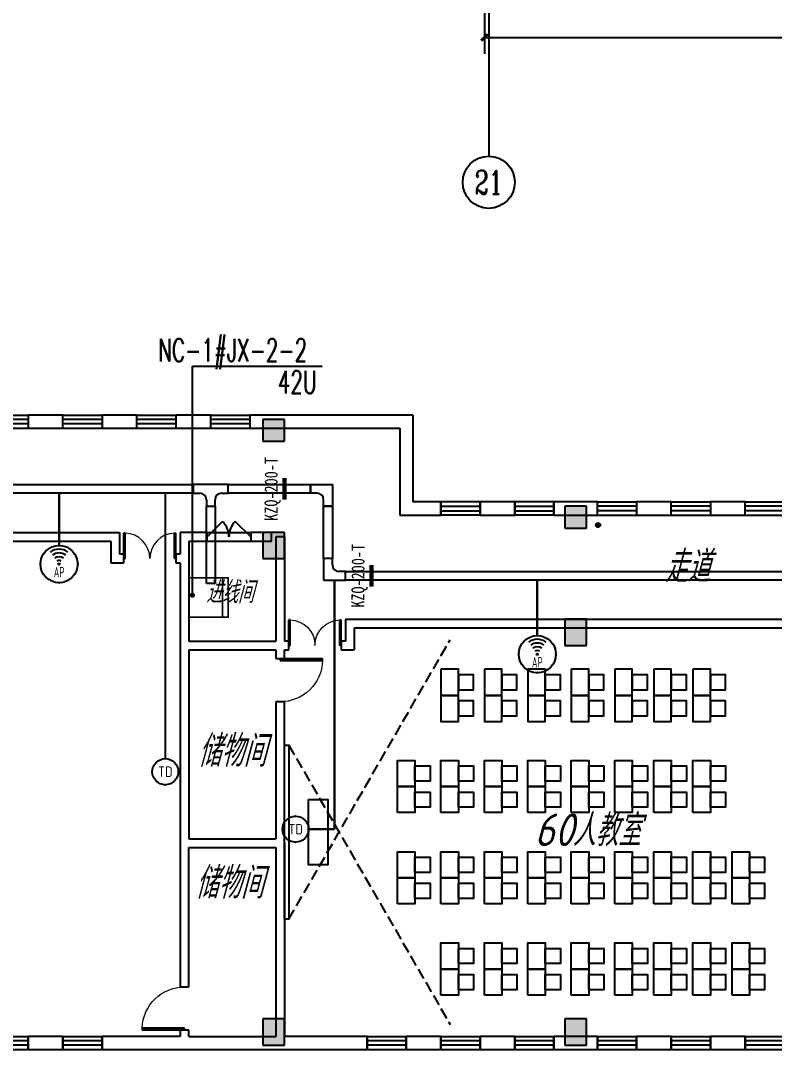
# Model space of a CAD drawing. Extents: x 1333527 to 1855755, y 1020844 to 1581249.
# Drawn here: x 1436099 to 1453449, y 1040977 to 1064658 of the extents above; entities that cross this region are included whole.
import ezdxf
from ezdxf.enums import TextEntityAlignment as Align

# ---------------------------------------------------------------- set-up
doc = ezdxf.new("R2010")
doc.units = 0
doc.header["$LTSCALE"] = 1000
doc.header["$PDSIZE"] = 5
doc.linetypes.add('DASH', pattern=[0.35, 0.25, -0.1])
doc.layers.add('1-建筑底图', color=8, linetype='Continuous', plot=False)
for name, color, linetype in [('AXIS_TEXT', 7, 'Continuous'), ('CABLETRAY_PDS', 4, 'Continuous'), ('DIM-箱柜', 3, 'Continuous'), ('EQUIP-箱柜', 3, 'Continuous'), ('EQUIP-通讯', 3, 'Continuous'), ('WIRE-综合布线', 5, 'Continuous'), ('家具', 8, 'Continuous'), ('建筑-柱子', 9, 'Continuous'), ('建筑-柱子-填充', 8, 'Continuous'), ('抗震支吊架', 2, 'Continuous'), ('排水', 153, 'Continuous')]:
    doc.layers.add(name, color=color, linetype=linetype)
doc.styles.add('_TCH_AXIS', font='COMPLEX', dxfattribs={"bigfont": 'GBCBIG'})
doc.styles.add('_TCH_DIM_T3', font='SIMPLEX', dxfattribs={"width": 0.705882, "bigfont": 'GBCBIG'})
doc.styles.add('_TEL_ATTDEF', font='gbenor', dxfattribs={"bigfont": 'gbcbig'})
doc.styles.add('_TEL_DIM', font='SIMPLEX', dxfattribs={"width": 0.8, "height": 3.5, "bigfont": 'HZTXT'})
doc.styles.add('COMPLEX', font='COMPLEX')
doc.styles.add('kzcad', font='', dxfattribs={"width": 0.8})
doc.styles.get("Standard").update_dxf_attribs({"font": 'gbeitc.shx', "bigfont": 'gbcbig.shx'})
doc.styles.get('kzcad').set_extended_font_data('SimSun')
doc.linetypes.add('JIEDI', pattern='A,1.25,-0.25,0.25,-0.25,0.625,["/",Standard,S=0.6,R=0,X=0,Y=-0.3],0.625,-0.25,0.25,-0.25', length=4)
doc.dimstyles.new('_TCH_ARCH&&150', dxfattribs={"dimtxt": 446.25, "dimasz": 150, "dimexe": 375, "dimexo": 450, "dimgap": 189.375, "dimtad": 1, "dimdec": 0, "dimzin": 0, "dimdsep": 46, "dimtxsty": '_TCH_DIM_T3', "dimblk": 'ARCHTICK', "dimcen": 0.09, "dimclrt": 7, "dimazin": 2, "dimtfac": 1, "dimtdec": 0, "dimtix": 1, "dimtmove": 2, "dimatfit": 3, "dimfxl": 1, "dimtolj": 1, "dimtzin": 0, "dimarcsym": 0})

# ---------------------------------------------------------------- blocks, each defined once
blk = doc.blocks.new('$equip_U$00000092(win7-PC-hzk)')
at = {"const_width": 0.05}
blk.add_lwpolyline([(-0.6, 1.2), (0.6, 1.2), (0.6, 0), (-0.6, 0)], close=True, dxfattribs=at)
blk.add_lwpolyline([(-0.6, 1.028), (0.6, 1.028)], dxfattribs=at)
at = {"color": 7, "style": '_TEL_DIM', "flags": 1}
for tag in ['A', 'REMARK']:
    blk.add_attdef(tag, text='', height=0.00002, dxfattribs=at).set_placement((0, 0), align=Align.MIDDLE_CENTER)
at = {"color": 7, "style": '_TEL_DIM'}
blk.add_attdef('$TEXT$', text='', height=0.00002, dxfattribs=at).set_placement((0, 0), align=Align.MIDDLE_CENTER)
blk = doc.blocks.new('$equip_U$00000091(win7-PC-hzk)')
for radius in [0.714, 0.0272]:
    blk.add_circle((0, 0), radius)
for radius in [0.571, 0.428, 0.285, 0.143]:
    blk.add_arc((0, 0), radius, 53.7049, 126.2951)
for p in [(0, 0.714), (-0.714, 0), (0.714, 0), (0, -0.714)]:
    blk.add_point(p)
at = {"color": 7, "style": '_TEL_DIM', "flags": 1}
for tag in ['A', 'REMARK']:
    blk.add_attdef(tag, text='', height=0.00002, dxfattribs=at).set_placement((0, 0), align=Align.MIDDLE_CENTER)
at = {"color": 7, "style": '_TEL_DIM', "width": 0.7}
blk.add_attdef('$TEXT$', text='', height=0.4, dxfattribs=at).set_placement((0, -0.31), align=Align.MIDDLE_CENTER)
blk = doc.blocks.new('$equip_U$00000076(win7-PC-hzk)')
blk.add_circle((0, 0.5), 0.5)
for p in [(0, 0.999), (-0.5, 0.5), (0.5, 0.5)]:
    blk.add_point(p)
at = {"color": 7, "style": '_TEL_DIM'}
blk.add_attdef('$TEXT$', text='', height=0.4, dxfattribs=at).set_placement((0, 0.5), align=Align.MIDDLE_CENTER)
at = {"color": 7, "style": '_TEL_DIM', "flags": 1}
for tag in ['A', 'REMARK']:
    blk.add_attdef(tag, text='', height=0.00002, dxfattribs=at).set_placement((0, 0), align=Align.MIDDLE_CENTER)
blk = doc.blocks.new('js')
at = {"layer": '家具', "linetype": 'DASH'}
for points in [[(569568, 805988), (573281, 812418)], [(569568, 809988), (573281, 803558)]]:
    blk.add_lwpolyline(points, dxfattribs=at)
at = {"layer": '家具'}
for points in [[(573068, 811738), (573068, 811138), (573468, 811138), (573468, 811738)], [(573468, 811613), (573468, 811263), (573818, 811263), (573818, 811613)], [(574068, 811738), (574068, 811138), (574468, 811138), (574468, 811738)], [(574468, 811613), (574468, 811263), (574818, 811263), (574818, 811613)], [(575068, 811738), (575068, 811138), (575468, 811138), (575468, 811738)], [(575468, 811613), (575468, 811263), (575818, 811263), (575818, 811613)], [(576068, 811738), (576068, 811138), (576468, 811138), (576468, 811738)], [(576468, 811613), (576468, 811263), (576818, 811263), (576818, 811613)], [(577068, 811738), (577068, 811138), (577468, 811138), (577468, 811738)], [(577468, 811613), (577468, 811263), (577818, 811263), (577818, 811613)], [(577968, 811738), (577968, 811138), (578368, 811138), (578368, 811738)], [(578368, 811613), (578368, 811263), (578718, 811263), (578718, 811613)], [(578868, 811738), (578868, 811138), (579268, 811138), (579268, 811738)], [(579268, 811613), (579268, 811263), (579618, 811263), (579618, 811613)], [(573068, 811138), (573068, 810538), (573468, 810538), (573468, 811138)], [(574068, 811138), (574068, 810538), (574468, 810538), (574468, 811138)], [(575068, 811138), (575068, 810538), (575468, 810538), (575468, 811138)], [(576068, 811138), (576068, 810538), (576468, 810538), (576468, 811138)], [(577068, 811138), (577068, 810538), (577468, 810538), (577468, 811138)], [(577968, 811138), (577968, 810538), (578368, 810538), (578368, 811138)], [(578868, 811138), (578868, 810538), (579268, 810538), (579268, 811138)], [(573468, 811013), (573468, 810663), (573818, 810663), (573818, 811013)], [(574468, 811013), (574468, 810663), (574818, 810663), (574818, 811013)], [(575468, 811013), (575468, 810663), (575818, 810663), (575818, 811013)], [(576468, 811013), (576468, 810663), (576818, 810663), (576818, 811013)], [(577468, 811013), (577468, 810663), (577818, 810663), (577818, 811013)], [(578368, 811013), (578368, 810663), (578718, 810663), (578718, 811013)], [(579268, 811013), (579268, 810663), (579618, 810663), (579618, 811013)], [(569468, 805988), (569468, 809988), (569568, 809988), (569568, 805988)], [(572068, 809038), (572068, 809638), (572468, 809638), (572468, 809038)], [(572468, 809163), (572468, 809513), (572818, 809513), (572818, 809163)], [(573068, 809038), (573068, 809638), (573468, 809638), (573468, 809038)], [(573468, 809163), (573468, 809513), (573818, 809513), (573818, 809163)], [(574068, 809038), (574068, 809638), (574468, 809638), (574468, 809038)], [(574468, 809163), (574468, 809513), (574818, 809513), (574818, 809163)], [(575068, 809038), (575068, 809638), (575468, 809638), (575468, 809038)], [(575468, 809163), (575468, 809513), (575818, 809513), (575818, 809163)], [(576068, 809038), (576068, 809638), (576468, 809638), (576468, 809038)], [(576468, 809163), (576468, 809513), (576818, 809513), (576818, 809163)], [(577068, 809038), (577068, 809638), (577468, 809638), (577468, 809038)], [(577468, 809163), (577468, 809513), (577818, 809513), (577818, 809163)], [(577968, 809038), (577968, 809638), (578368, 809638), (578368, 809038)], [(578368, 809163), (578368, 809513), (578718, 809513), (578718, 809163)], [(578868, 809038), (578868, 809638), (579268, 809638), (579268, 809038)], [(579268, 809163), (579268, 809513), (579618, 809513), (579618, 809163)], [(572068, 808438), (572068, 809038), (572468, 809038), (572468, 808438)], [(573068, 808438), (573068, 809038), (573468, 809038), (573468, 808438)], [(574068, 808438), (574068, 809038), (574468, 809038), (574468, 808438)], [(575068, 808438), (575068, 809038), (575468, 809038), (575468, 808438)], [(576068, 808438), (576068, 809038), (576468, 809038), (576468, 808438)], [(577068, 808438), (577068, 809038), (577468, 809038), (577468, 808438)], [(577968, 808438), (577968, 809038), (578368, 809038), (578368, 808438)], [(578868, 808438), (578868, 809038), (579268, 809038), (579268, 808438)], [(570018, 808738), (570468, 808738), (570468, 807238), (570018, 807238)], [(572468, 808563), (572468, 808913), (572818, 808913), (572818, 808563)], [(573468, 808563), (573468, 808913), (573818, 808913), (573818, 808563)], [(574468, 808563), (574468, 808913), (574818, 808913), (574818, 808563)], [(575468, 808563), (575468, 808913), (575818, 808913), (575818, 808563)], [(576468, 808563), (576468, 808913), (576818, 808913), (576818, 808563)], [(577468, 808563), (577468, 808913), (577818, 808913), (577818, 808563)], [(578368, 808563), (578368, 808913), (578718, 808913), (578718, 808563)], [(579268, 808563), (579268, 808913), (579618, 808913), (579618, 808563)], [(572068, 806938), (572068, 807538), (572468, 807538), (572468, 806938)], [(573068, 806938), (573068, 807538), (573468, 807538), (573468, 806938)], [(574068, 806938), (574068, 807538), (574468, 807538), (574468, 806938)], [(575068, 806938), (575068, 807538), (575468, 807538), (575468, 806938)], [(576068, 806938), (576068, 807538), (576468, 807538), (576468, 806938)], [(577068, 806938), (577068, 807538), (577468, 807538), (577468, 806938)], [(577968, 806938), (577968, 807538), (578368, 807538), (578368, 806938)], [(578868, 806938), (578868, 807538), (579268, 807538), (579268, 806938)], [(579768, 806938), (579768, 807538), (580168, 807538), (580168, 806938)], [(572468, 807063), (572468, 807413), (572818, 807413), (572818, 807063)], [(573468, 807063), (573468, 807413), (573818, 807413), (573818, 807063)], [(574468, 807063), (574468, 807413), (574818, 807413), (574818, 807063)], [(575468, 807063), (575468, 807413), (575818, 807413), (575818, 807063)], [(576468, 807063), (576468, 807413), (576818, 807413), (576818, 807063)], [(577468, 807063), (577468, 807413), (577818, 807413), (577818, 807063)], [(578368, 807063), (578368, 807413), (578718, 807413), (578718, 807063)], [(579268, 807063), (579268, 807413), (579618, 807413), (579618, 807063)], [(580168, 807063), (580168, 807413), (580518, 807413), (580518, 807063)], [(572068, 806338), (572068, 806938), (572468, 806938), (572468, 806338)], [(573068, 806338), (573068, 806938), (573468, 806938), (573468, 806338)], [(574068, 806338), (574068, 806938), (574468, 806938), (574468, 806338)], [(575068, 806338), (575068, 806938), (575468, 806938), (575468, 806338)], [(576068, 806338), (576068, 806938), (576468, 806938), (576468, 806338)], [(577068, 806338), (577068, 806938), (577468, 806938), (577468, 806338)], [(577968, 806338), (577968, 806938), (578368, 806938), (578368, 806338)], [(578868, 806338), (578868, 806938), (579268, 806938), (579268, 806338)], [(579768, 806338), (579768, 806938), (580168, 806938), (580168, 806338)], [(572468, 806463), (572468, 806813), (572818, 806813), (572818, 806463)], [(573468, 806463), (573468, 806813), (573818, 806813), (573818, 806463)], [(574468, 806463), (574468, 806813), (574818, 806813), (574818, 806463)], [(575468, 806463), (575468, 806813), (575818, 806813), (575818, 806463)], [(576468, 806463), (576468, 806813), (576818, 806813), (576818, 806463)], [(577468, 806463), (577468, 806813), (577818, 806813), (577818, 806463)], [(578368, 806463), (578368, 806813), (578718, 806813), (578718, 806463)], [(579268, 806463), (579268, 806813), (579618, 806813), (579618, 806463)], [(580168, 806463), (580168, 806813), (580518, 806813), (580518, 806463)], [(573068, 804838), (573068, 805438), (573468, 805438), (573468, 804838)], [(574068, 804838), (574068, 805438), (574468, 805438), (574468, 804838)], [(575068, 804838), (575068, 805438), (575468, 805438), (575468, 804838)], [(576068, 804838), (576068, 805438), (576468, 805438), (576468, 804838)], [(577068, 804838), (577068, 805438), (577468, 805438), (577468, 804838)], [(577968, 804838), (577968, 805438), (578368, 805438), (578368, 804838)], [(578868, 804838), (578868, 805438), (579268, 805438), (579268, 804838)], [(579768, 804838), (579768, 805438), (580168, 805438), (580168, 804838)], [(573468, 804963), (573468, 805313), (573818, 805313), (573818, 804963)], [(574468, 804963), (574468, 805313), (574818, 805313), (574818, 804963)], [(575468, 804963), (575468, 805313), (575818, 805313), (575818, 804963)], [(576468, 804963), (576468, 805313), (576818, 805313), (576818, 804963)], [(577468, 804963), (577468, 805313), (577818, 805313), (577818, 804963)], [(578368, 804963), (578368, 805313), (578718, 805313), (578718, 804963)], [(579268, 804963), (579268, 805313), (579618, 805313), (579618, 804963)], [(580168, 804963), (580168, 805313), (580518, 805313), (580518, 804963)], [(573068, 804238), (573068, 804838), (573468, 804838), (573468, 804238)], [(573468, 804363), (573468, 804713), (573818, 804713), (573818, 804363)], [(574068, 804238), (574068, 804838), (574468, 804838), (574468, 804238)], [(574468, 804363), (574468, 804713), (574818, 804713), (574818, 804363)], [(575068, 804238), (575068, 804838), (575468, 804838), (575468, 804238)], [(575468, 804363), (575468, 804713), (575818, 804713), (575818, 804363)], [(576068, 804238), (576068, 804838), (576468, 804838), (576468, 804238)], [(576468, 804363), (576468, 804713), (576818, 804713), (576818, 804363)], [(577068, 804238), (577068, 804838), (577468, 804838), (577468, 804238)], [(577468, 804363), (577468, 804713), (577818, 804713), (577818, 804363)], [(577968, 804238), (577968, 804838), (578368, 804838), (578368, 804238)], [(578368, 804363), (578368, 804713), (578718, 804713), (578718, 804363)], [(578868, 804238), (578868, 804838), (579268, 804838), (579268, 804238)], [(579268, 804363), (579268, 804713), (579618, 804713), (579618, 804363)], [(579768, 804238), (579768, 804838), (580168, 804838), (580168, 804238)], [(580168, 804363), (580168, 804713), (580518, 804713), (580518, 804363)]]:
    blk.add_lwpolyline(points, close=True, dxfattribs=at)
blk = doc.blocks.new('ng')
at = {"layer": '排水'}
for p, q in [((345991, 781358), (346091, 781358)), ((346041, 781408), (346041, 781308))]:
    blk.add_line(p, q, dxfattribs=at)
blk.add_circle((346041, 781358), 50, dxfattribs=at)
blk = doc.blocks.new('_AXISO')
blk.add_circle((0, 0), 0.5)
at = {"layer": 'AXIS_TEXT', "style": 'COMPLEX', "width": 1.041667}
blk.add_attdef('A', text='', height=0.56, dxfattribs=at).set_placement((-0.25, -0.28), (0.25, -0.28), align=Align.FIT)
blk = doc.blocks.new('A$C4670417C')
at = {"layer": '建筑-柱子-填充'}
for points in [[(81900, 14300), (81400, 14300), (81400, 13800), (81900, 13800)], [(88850, 12300), (88350, 12300), (88350, 11800), (88850, 11800)], [(81900, 11700), (81400, 11700), (81400, 11100), (81900, 11100)], [(88850, 9700), (88350, 9700), (88350, 9100), (88850, 9100)], [(81900, 500), (81400, 500), (81400, -100), (81900, -100)], [(88850, 500), (88350, 500), (88350, -100), (88850, -100)]]:
    blk.add_hatch(color=256, dxfattribs=at).paths.add_polyline_path(points)
at = {"layer": '建筑-柱子'}
for p, q in [((81900, 14300), (81400, 14300)), ((81400, 14300), (81400, 13800)), ((81900, 13800), (81900, 14300)), ((81400, 13800), (81900, 13800)), ((88850, 12300), (88350, 12300)), ((88350, 12300), (88350, 11800)), ((88850, 11800), (88850, 12300)), ((81900, 11700), (81400, 11700)), ((81400, 11700), (81400, 11100)), ((81900, 11100), (81900, 11700)), ((88350, 11800), (88850, 11800)), ((81400, 11100), (81900, 11100)), ((88850, 9700), (88350, 9700)), ((88350, 9700), (88350, 9100)), ((88850, 9100), (88850, 9700)), ((88350, 9100), (88850, 9100)), ((81900, 500), (81400, 500)), ((81400, 500), (81400, -100)), ((81900, -100), (81900, 500)), ((88850, 500), (88350, 500)), ((88350, 500), (88350, -100)), ((88850, -100), (88850, 500)), ((81400, -100), (81900, -100)), ((88350, -100), (88850, -100))]:
    blk.add_line(p, q, dxfattribs=at)
blk = doc.blocks.new('_ArchTick')
at = {"color": 0, "linetype": 'ByBlock', "const_width": 0.4}
blk.add_lwpolyline([(-0.5, -0.5), (0.5, 0.5)], dxfattribs=at)
blk = doc.blocks.new('*D899')
at = {"layer": '1-建筑底图', "color": 0, "lineweight": -2, "transparency": 16777216}
for p, q in [((87300, 23000), (87300, 18218)), ((111100, 23000), (111100, 18218)), ((87300, 18593), (111100, 18593))]:
    blk.add_line(p, q, dxfattribs=at)
at = {"layer": 'Defpoints', "color": 0}
for p in [(87300, 23450), (111100, 23450), (111100, 18593)]:
    blk.add_point(p, dxfattribs=at)
at = {"layer": '1-建筑底图', "color": 0, "lineweight": -2, "transparency": 16777216, "xscale": 150, "yscale": 150, "zscale": 150, "rotation": 180}
blk.add_blockref('_ArchTick', (87300, 18593), dxfattribs=at)
at = {"layer": '1-建筑底图', "color": 0, "lineweight": -2, "transparency": 16777216, "xscale": 150, "yscale": 150, "zscale": 150}
blk.add_blockref('_ArchTick', (111100, 18593), dxfattribs=at)
at = {"layer": '1-建筑底图', "color": 7, "transparency": 16777216, "insert": (99200, 19005), "char_height": 446.2, "attachment_point": 5, "style": '_TCH_DIM_T3'}
blk.add_mtext('\\A1;23800', dxfattribs=at)
blk = doc.blocks.new('$WINLIB2D$00000001')
at = {"color": 0}
for points in [[(-0.5, 0.5), (-0.5, -0.5)], [(-0.5, 0.5), (0.5, 0.5)], [(0.5, -0.5), (0.5, 0.5)], [(0.5, 0.167), (-0.5, 0.167)], [(0.5, -0.167), (-0.5, -0.167)], [(-0.5, -0.5), (0.5, -0.5)]]:
    blk.add_lwpolyline(points, dxfattribs=at)
blk = doc.blocks.new('$DorLib2D$00000001')
for p, q in [((0.45, 0.975), (0.5, 0.975)), ((0.45, 0), (0.45, 0.975)), ((0.5, 0), (0.5, 0.975)), ((0.5, 0), (0.45, 0))]:
    blk.add_line(p, q)
at = {"lineweight": 13}
blk.add_arc((0.475, 0), 0.975, 91.4693, 180, dxfattribs=at)
blk = doc.blocks.new('$DorLib2D$00000002')
for p, q in [((-0.5, 0), (-0.5, 0.4875)), ((-0.475, 0.4875), (-0.5, 0.4875)), ((-0.475, 0), (-0.475, 0.4875)), ((0.475, 0), (0.475, 0.4875)), ((0.475, 0.4875), (0.5, 0.4875)), ((0.5, 0), (0.5, 0.4875)), ((-0.5, 0), (-0.475, 0)), ((0.5, 0), (0.475, 0))]:
    blk.add_line(p, q)
at = {"lineweight": 13}
for centre, start, end in [((-0.4875, 0), 0, 88.53072), ((0.4875, 0), 91.46928, 180)]:
    blk.add_arc(centre, 0.4875, start, end, dxfattribs=at)
blk = doc.blocks.new('$DorLib2D$00000116')
at = {"color": 0}
for p, q in [((-0.5, 0), (-0.146, 0.354)), ((0.5, 0), (0.146, 0.354))]:
    blk.add_line(p, q, dxfattribs=at)
for centre, start, end in [((-0.5, 0), 0, 45), ((0.5, 0), 135, 180)]:
    blk.add_arc(centre, 0.5, start, end, dxfattribs=at)
blk = doc.blocks.new('1-二层建筑底图')
at = {"layer": '1-建筑底图', "color": 8}
for p, q in [((87400, 21858.7), (87400, 15858.7)), ((77600, 9900), (76800, 9900)), ((76800, 9900), (76800, 9600)), ((77600, 9600), (77600, 9900)), ((79300, 9900), (78500, 9900)), ((78500, 9900), (78500, 9600)), ((79300, 9600), (79300, 9900)), ((81000, 9900), (80200, 9900)), ((80200, 9900), (80200, 9600)), ((81000, 9600), (81000, 9900)), ((85650, 9900), (81900, 9900)), ((81900, 9900), (81900, 9600)), ((85650, 9900), (85650, 7900)), ((76800, 9600), (77600, 9600)), ((78500, 9600), (79300, 9600)), ((80200, 9600), (81000, 9600)), ((81900, 9600), (85350, 9600)), ((85350, 9600), (85350, 7600)), ((86300, 7900), (85650, 7900)), ((86300, 7600), (86300, 7900)), ((88000, 7900), (87200, 7900)), ((87200, 7900), (87200, 7600)), ((88000, 7600), (88000, 7900)), ((89900, 7900), (88900, 7900)), ((88900, 7900), (88900, 7600)), ((89900, 7600), (89900, 7900)), ((91600, 7900), (90800, 7900)), ((90800, 7900), (90800, 7600)), ((91600, 7600), (91600, 7900)), ((93300, 7900), (92500, 7900)), ((92500, 7900), (92500, 7600)), ((93300, 7600), (93300, 7900)), ((85350, 7600), (86300, 7600)), ((87200, 7600), (88000, 7600)), ((88900, 7600), (89900, 7600)), ((90800, 7600), (91600, 7600)), ((92500, 7600), (93300, 7600)), ((63600, 7200), (78900, 7200)), ((78900, 7200), (78900, 6700)), ((80300, 7200), (80300, 6700)), ((80920.3, 7200), (80300, 7200)), ((80920.3, 7000), (80920.3, 7200)), ((80920.3, 7200), (81920.3, 7200)), ((82400, 7200), (81920.3, 7200)), ((81920.3, 7200), (81920.3, 7000)), ((82400, 7000), (82400, 7200)), ((63800, 7000), (78700, 7000)), ((78700, 7000), (78700, 6500)), ((80500, 7000), (80500, 6600)), ((80500, 7000), (80920.3, 7000)), ((80920.3, 7000), (81920.3, 7000)), ((81920.3, 7000), (82400, 7000)), ((82500, 7100), (82500, 4700)), ((82700, 7100), (82500, 7100)), ((82700, 7100), (82700, 4700)), ((79000, 6700), (78900, 6700)), ((79000, 6500), (79000, 6700)), ((80300, 6700), (80200, 6700)), ((80200, 6700), (80200, 6500)), ((78700, 6500), (79000, 6500)), ((80200, 6500), (80300, 6500)), ((80300, 6500), (80300, 4600)), ((80500, 6600), (80500, 4700)), ((84100, 5200), (94700, 5200)), ((84100, 5200), (84100, 4700)), ((84300, 5000), (94500, 5000)), ((84300, 5000), (84300, 4700)), ((80300, 4600), (80300, 50)), ((80500, 4700), (82500, 4700)), ((80500, 4500), (82500, 4500)), ((80500, 4500), (80500, 150)), ((82500, 4500), (82500, 4300)), ((82800, 4700), (82700, 4700)), ((82700, 4500), (82800, 4500)), ((82700, 4300), (82700, 4500)), ((82800, 4500), (82800, 4700)), ((84100, 4700), (84000, 4700)), ((84000, 4700), (84000, 4500)), ((84000, 4500), (84200, 4500)), ((84200, 4500), (84300, 4500)), ((84300, 4700), (84300, 4700)), ((84300, 4700), (84300, 4500)), ((82500, 4300), (82700, 4300)), ((82700, 3300), (82500, 3300)), ((82500, 3300), (82500, 150)), ((82700, 50), (82700, 3300)), ((80300, 50), (80300, -3260)), ((80500, 150), (82500, 150)), ((82700, 50), (82700, -4400)), ((80500, -50), (82500, -50)), ((80500, -3260), (80500, -50)), ((82500, -50), (82500, -4400)), ((80300, -3260), (80500, -3260)), ((80500, -4260), (80300, -4260)), ((80300, -4260), (80300, -4400)), ((80500, -4400), (80500, -4260)), ((77600, -4400), (76800, -4400)), ((76800, -4400), (76800, -4700)), ((77600, -4700), (77600, -4400)), ((80300, -4400), (78500, -4400)), ((78500, -4400), (78500, -4700)), ((80500, -4400), (82500, -4400)), ((84600, -4400), (82700, -4400)), ((84600, -4700), (84600, -4400)), ((86300, -4400), (85500, -4400)), ((85500, -4400), (85500, -4700)), ((86300, -4700), (86300, -4400)), ((88000, -4400), (87200, -4400)), ((87200, -4400), (87200, -4700)), ((88000, -4700), (88000, -4400)), ((89900, -4400), (88900, -4400)), ((88900, -4400), (88900, -4700)), ((89900, -4700), (89900, -4400)), ((91600, -4400), (90800, -4400)), ((90800, -4400), (90800, -4700)), ((91600, -4700), (91600, -4400)), ((93300, -4400), (92500, -4400)), ((92500, -4400), (92500, -4700)), ((93300, -4700), (93300, -4400)), ((76800, -4700), (77600, -4700)), ((78500, -4700), (80400, -4700)), ((80400, -4700), (82600, -4700)), ((82600, -4700), (84600, -4700)), ((85500, -4700), (86300, -4700)), ((87200, -4700), (88000, -4700)), ((88900, -4700), (89900, -4700)), ((90800, -4700), (91600, -4700)), ((92500, -4700), (93300, -4700))]:
    blk.add_line(p, q, dxfattribs=at)
for name, p in [('A$C4670417C', (800, -4500)), ('ng', (-256125.9, -773987.9)), ('js', (-486768.2, -807688.4))]:
    blk.add_blockref(name, p, dxfattribs=at)
ref = blk.add_blockref('_AXISO', (87400, 15258.7), dxfattribs=dict(at, xscale=1200, yscale=1200, zscale=1200))
ref.add_attrib('A', '21', dxfattribs={"layer": 'AXIS_TEXT', "height": 540.28, "style": '_TCH_AXIS', "width": 0.862069}).set_placement((87078.4, 14988.5), (87721.6, 14988.5), align=Align.FIT)
for name, p, xscale, yscale, zscale, rotation in [('$WINLIB2D$00000001', (76350, 9750), 900, -300, 300, 359.9999999259054), ('$WINLIB2D$00000001', (78050, 9750), 900, -300, 300, 359.9999999259054), ('$WINLIB2D$00000001', (79750, 9750), 900, -300, 300, 359.9999999259054), ('$WINLIB2D$00000001', (81450, 9750), 900, -300, 300, 359.9999999259054), ('$DorLib2D$00000116', (81420.3, 7100), 1000, 1000, 200, 1.527120908666336e-08), ('$DorLib2D$00000002', (79600, 6600), -1200, -1200, 200, 179.9999999822117), ('$DorLib2D$00000002', (83400, 4600), -1200, 1200, 200, 1.778417413333955e-08), ('$DorLib2D$00000001', (82600, 3800), -1000, 1000, 200, 269.9999998993048), ('$DorLib2D$00000001', (80400, -3760), 1000, -1000, 200, 270.0000000005351), ('$WINLIB2D$00000001', (76350, -4550), 900, 300, 300, 1.598411722405066e-08), ('$WINLIB2D$00000001', (78050, -4550), 900, 300, 300, 1.598411722405066e-08), ('$WINLIB2D$00000001', (85050, -4550), 900, 300, 300, 1.572853841708006e-08), ('$WINLIB2D$00000001', (86750, -4550), 900, 300, 300, 1.572853841708006e-08), ('$WINLIB2D$00000001', (88450, -4550), 900, 300, 300, 1.572853841708006e-08), ('$WINLIB2D$00000001', (90350, -4550), 900, 300, 300, 1.572853841708006e-08), ('$WINLIB2D$00000001', (92050, -4550), 900, 300, 300, 1.572853841708006e-08), ('$WINLIB2D$00000001', (93750, -4550), 900, 300, 300, 1.572853841708006e-08)]:
    blk.add_blockref(name, p, dxfattribs=dict(at, xscale=xscale, yscale=yscale, zscale=zscale, rotation=rotation))
at = {"layer": '1-建筑底图', "color": 8, "yscale": -300, "zscale": 300}
for p, xscale in [((86750, 7750), -900), ((88450, 7750), -900), ((90350, 7750), 900), ((92050, 7750), 900), ((93750, 7750), 900)]:
    blk.add_blockref('$WINLIB2D$00000001', p, dxfattribs=dict(at, xscale=xscale))
at = {"layer": '1-建筑底图', "color": 8}
for s, height, p in [('走道', 723.4, (91451.6, 6050.9)), ('进线间', 506.38, (80891.9, 5570.6)), ('储物间', 723.4, (80705.7, 1805.8)), ('60', 750, (88450.2, -19.7)), ('人教室', 723.4, (89325.2, -19.7)), ('储物间', 723.4, (80645.2, -1229.3))]:
    blk.add_text(s, height=height, dxfattribs=at).set_placement(p)
dim = blk.add_aligned_dim(p1=(87300, 23450), p2=(111100, 23450), distance=-4857.1, dimstyle='_TCH_ARCH&&150', dxfattribs=at)
dim.commit()
dim.dimension.update_dxf_attribs({"geometry": '*D899', "text_midpoint": (99200, 19005.4)})

msp = doc.modelspace()

# ---------------------------------------------------------------- linework, layer by layer
at = {"layer": 'CABLETRAY_PDS'}
for p, q in [((1362054, 1053977), (1440074, 1053977)), ((1440874, 1053977), (1440074, 1053977)), ((1440074, 1053977), (1440074, 1053777)), ((1440074, 1053977), (1440074, 1053777)), ((1440874, 1053777), (1440874, 1053977)), ((1440874, 1053977), (1442774, 1053977)), ((1440874, 1053777), (1440874, 1053977)), ((1442774, 1053977), (1443274, 1053977)), ((1442774, 1053777), (1442774, 1053977)), ((1442774, 1053977), (1442774, 1053777)), ((1443274, 1053977), (1443274, 1053477)), ((1440074, 1053777), (1362054, 1053777)), ((1440074, 1053777), (1440224, 1053777)), ((1440374, 1053627), (1440374, 1053477)), ((1440574, 1053477), (1440574, 1053627)), ((1440724, 1053777), (1440874, 1053777)), ((1442774, 1053777), (1440874, 1053777)), ((1442924, 1053777), (1442774, 1053777)), ((1443074, 1053477), (1443074, 1053627)), ((1440374, 1051704), (1440374, 1053477)), ((1440374, 1053477), (1440574, 1053477)), ((1440374, 1053477), (1440574, 1053477)), ((1440574, 1053477), (1440574, 1051704)), ((1443074, 1053477), (1443274, 1053477)), ((1443074, 1052277), (1443074, 1053477)), ((1443274, 1053477), (1443074, 1053477)), ((1443274, 1053477), (1443274, 1052277)), ((1443274, 1052277), (1443074, 1052277)), ((1443074, 1052277), (1443074, 1051777)), ((1443274, 1052277), (1443074, 1052277)), ((1443274, 1052127), (1443274, 1052277)), ((1443574, 1051977), (1443424, 1051977)), ((1443574, 1051777), (1443574, 1051977)), ((1443574, 1051977), (1467834, 1051977)), ((1443574, 1051777), (1443574, 1051977)), ((1440574, 1051704), (1440374, 1051704)), ((1443074, 1051777), (1443574, 1051777)), ((1467834, 1051777), (1443574, 1051777))]:
    msp.add_line(p, q, dxfattribs=at)
for centre, start, end in [((1440224, 1053627), 0, 90), ((1440724, 1053627), 90, 180), ((1442924, 1053627), 0, 90), ((1443424, 1052127), 180, 270)]:
    msp.add_arc(centre, 150, start, end, dxfattribs=at)
at = {"layer": 'DIM-箱柜'}
for p, q in [((1440052, 1051432), (1440052, 1056704)), ((1440052, 1056704), (1443040, 1056704))]:
    msp.add_line(p, q, dxfattribs=at)
at = {"layer": 'DIM-箱柜', "const_width": 60}
msp.add_lwpolyline([(1440052, 1051402, 1), (1440052, 1051462, 1)], format="xyb", close=True, dxfattribs=at)
at = {"layer": 'WIRE-综合布线', "linetype": 'Continuous', "const_width": 52.5}
for points in [[(1436985, 1052575), (1436985, 1053777)], [(1439430, 1047669), (1439430, 1053777)], [(1443324, 1046045), (1443324, 1051777)], [(1447991, 1050501), (1447991, 1051777)], [(1442729, 1046045), (1443324, 1046045)]]:
    msp.add_lwpolyline(points, dxfattribs=at)
at = {"layer": '抗震支吊架', "color": 2, "const_width": 100}
for points in [[(1442174, 1053627), (1442174, 1054127)], [(1444174, 1051627), (1444174, 1052127)]]:
    msp.add_lwpolyline(points, dxfattribs=at)

# ---------------------------------------------------------------- block references
at = {"layer": '1-建筑底图'}
msp.add_blockref('1-二层建筑底图', (1359474, 1045677), dxfattribs=at)
at = {"layer": 'EQUIP-箱柜', "linetype": 'JIEDI'}
ref = msp.add_blockref('$equip_U$00000092(win7-PC-hzk)', (1439974, 1051379), dxfattribs=dict(at, xscale=750, yscale=750, zscale=750, rotation=270))
ref.add_attrib('$TEXT$', 'REMARK', dxfattribs={"layer": '0', "color": 7, "height": 0.015, "style": '_TEL_ATTDEF'}).set_placement((1439974, 1051379), align=Align.MIDDLE_CENTER)
at = {"layer": 'EQUIP-通讯', "linetype": 'JIEDI'}
ref = msp.add_blockref('$equip_U$00000091(win7-PC-hzk)', (1436985, 1052147), dxfattribs=dict(at, xscale=600, yscale=600, zscale=600))
ref.add_attrib('$TEXT$', 'AP', dxfattribs={"layer": '0', "color": 7, "height": 240, "style": '_TEL_ATTDEF', "width": 0.7}).set_placement((1436985, 1051961), align=Align.MIDDLE_CENTER)
ref = msp.add_blockref('$equip_U$00000091(win7-PC-hzk)', (1447991, 1050073), dxfattribs=dict(at, xscale=600, yscale=600, zscale=600))
ref.add_attrib('$TEXT$', 'AP', dxfattribs={"layer": '0', "color": 7, "height": 240, "style": '_TEL_ATTDEF', "width": 0.7}).set_placement((1447991, 1049887), align=Align.MIDDLE_CENTER)
ref = msp.add_blockref('$equip_U$00000076(win7-PC-hzk)', (1439130, 1047369), dxfattribs=dict(at, xscale=600, yscale=600, zscale=600, rotation=270))
ref.add_attrib('$TEXT$', 'TD', dxfattribs={"layer": '0', "color": 7, "height": 240, "style": '_TEL_ATTDEF'}).set_placement((1439430, 1047369), align=Align.MIDDLE_CENTER)
ref = msp.add_blockref('$equip_U$00000076(win7-PC-hzk)', (1442129, 1046045), dxfattribs=dict(at, xscale=600, yscale=600, zscale=600, rotation=270))
ref.add_attrib('$TEXT$', 'TD', dxfattribs={"layer": '0', "color": 7, "height": 240, "style": '_TEL_ATTDEF'}).set_placement((1442429, 1046045), align=Align.MIDDLE_CENTER)

# ---------------------------------------------------------------- texts
at = {"layer": 'DIM-箱柜', "color": 7, "style": '_TEL_DIM', "width": 0.64}
for s, p in [('NC-1#JX-2-2', (1439267, 1056809)), ('42U', (1442019, 1056074))]:
    msp.add_text(s, height=525, dxfattribs=at).set_placement(p)
at = {"layer": '抗震支吊架', "color": 2, "style": 'kzcad', "width": 0.8}
for p in [(1442014, 1053877), (1444014, 1051877)]:
    msp.add_text('KZQ-200-T', height=300, rotation=89.8854, dxfattribs=at).set_placement(p, align=Align.CENTER)

doc.saveas('drawing.dxf')
